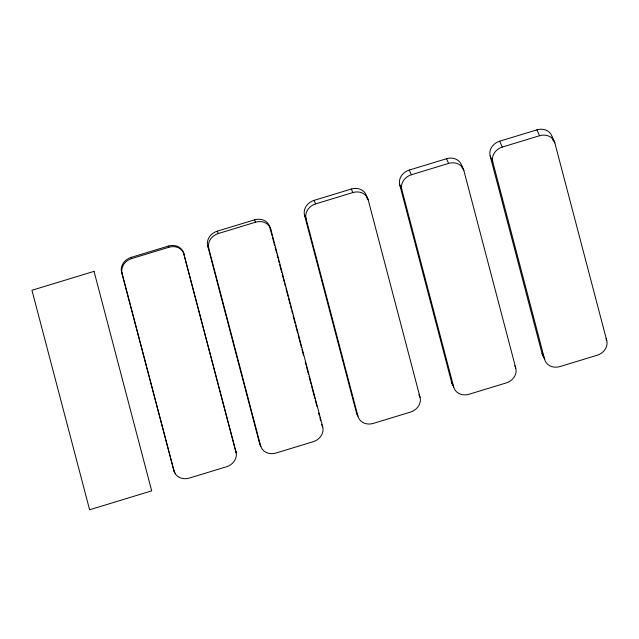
<?xml version="1.0" encoding="UTF-8"?>
<svg xmlns="http://www.w3.org/2000/svg" width="639" height="639" viewBox="0 0 639 639"><rect width="100%" height="100%" fill="white"/><g stroke="black" fill="none" stroke-linecap="round" stroke-linejoin="round"><path stroke-width="0.96" d="M499.682 141.195L536.936 129.853A13.012 11.31 -23.9 0 1 552.232 137.05L554.836 142.92L606.731 340.475A13.012 11.31 -23.9 0 1 597.201 355.228L559.948 366.57A13.012 11.31 -23.9 0 1 544.652 359.374L542.048 353.503L490.153 155.948A13.012 11.31 -23.9 0 1 499.682 141.195L502.286 147.066A13.012 11.31 -23.9 0 0 492.757 161.827L544.652 359.374M409.256 170.054L446.509 158.72A13.012 11.31 -23.9 0 1 461.805 165.908L463.89 170.613L515.785 368.168A13.012 11.31 -23.9 0 1 506.256 382.921L469.002 394.263A13.012 11.31 -23.9 0 1 453.706 387.066L451.621 382.37L399.726 184.815A13.012 11.31 -23.9 0 1 409.256 170.054L411.34 174.759A13.012 11.31 -23.9 0 0 401.811 189.511L453.706 387.066M314.045 200.382L351.298 189.04A13.012 11.31 -23.9 0 1 366.594 196.237L368.16 199.759L420.055 397.314A13.012 11.31 -23.9 0 1 410.518 412.067L373.272 423.409A13.012 11.31 -23.9 0 1 357.968 416.213L356.41 412.69L304.515 215.135A13.012 11.31 -23.9 0 1 314.045 200.382L315.61 203.905A13.012 11.31 -23.9 0 0 306.073 218.658L357.968 416.213M131.099 257.413L168.353 246.071A13.012 11.31 -23.9 0 1 183.649 253.268L236.063 451.997A13.012 11.31 -23.9 0 1 226.533 466.75L189.28 478.092A13.012 11.31 -23.9 0 1 173.984 470.895L121.562 272.166A13.012 11.31 -23.9 0 1 131.099 257.413L131.618 258.587A13.012 11.31 -23.9 0 0 122.089 273.34L173.984 470.895M217.236 231.182L254.49 219.848A13.012 11.31 -23.9 0 1 269.786 227.037L270.832 229.393L322.727 426.94A13.012 11.31 -23.9 0 1 313.19 441.701L275.944 453.043A13.012 11.31 -23.9 0 1 260.64 445.846L259.602 443.498L207.707 245.943A13.012 11.31 -23.9 0 1 217.236 231.182L218.282 233.539A13.012 11.31 -23.9 0 0 208.745 248.291L260.64 445.846M131.618 258.587L168.872 247.245A13.012 11.31 -23.9 0 1 184.168 254.442M218.282 233.539L255.528 222.196A13.012 11.31 -23.9 0 1 270.832 229.393M315.61 203.905L352.856 192.563A13.012 11.31 -23.9 0 1 368.16 199.759M411.34 174.759L448.594 163.416A13.012 11.31 -23.9 0 1 463.89 170.613M502.286 147.066L539.54 135.732A13.012 11.31 -23.9 0 1 554.836 142.92M536.936 129.853L539.54 135.732M605.988 338.798L606.731 340.475M490.153 155.948L492.757 161.827M446.509 158.72L448.594 163.416M514.746 365.812L515.785 368.168M399.726 184.815L401.811 189.511M351.298 189.04L352.856 192.563M418.88 394.67L420.055 397.314M304.515 215.135L306.073 218.658M254.49 219.848L255.528 222.196M321.681 424.592L322.727 426.94M207.707 245.943L208.745 248.291M168.353 246.071L168.872 247.245M236.063 451.997L235.543 450.814A13.012 11.31 -23.9 0 1 235.863 452.875M121.562 272.166L122.089 273.34M552.232 137.05L553.246 140.899M461.805 165.908L462.564 168.8M366.594 196.237L367.353 199.12M269.786 227.037L272.062 235.711M272.573 237.644L274.594 245.352M275.105 247.277L276.623 253.06M277.126 254.985L277.885 257.876M278.396 259.801L279.155 262.693M279.658 264.626L281.687 272.334M282.19 274.259L284.219 281.967M284.722 283.9L285.481 286.791M285.992 288.716L288.013 296.424M288.516 298.349L290.042 304.132M290.545 306.065L291.304 308.949M291.807 310.881L292.574 313.773M293.077 315.698L295.098 323.406M295.609 325.331L297.63 333.047M298.141 334.972L301.432 347.496M301.935 349.429L303.453 355.212M305.226 361.954L305.985 364.845M306.496 366.77L308.517 374.486M309.028 376.411L311.049 384.119M311.56 386.044L314.851 398.576M315.354 400.501L316.872 406.284M318.645 413.026L319.404 415.917M319.907 417.85L320.666 420.742M183.649 253.268L235.288 449.856M175.398 473.491A13.012 11.31 -23.9 0 1 173.457 469.721M260.872 446.365A13.012 11.31 -23.9 0 1 259.602 443.498M357.68 415.558A13.012 11.31 -23.9 0 1 356.41 412.69M453.554 386.14A13.012 11.31 -23.9 0 1 451.621 382.37M543.981 357.273A13.012 11.31 -23.9 0 1 542.048 353.503M94.037 271.367L31.95 290.266L89.612 509.77L151.691 490.864L94.037 271.367"/></g></svg>
